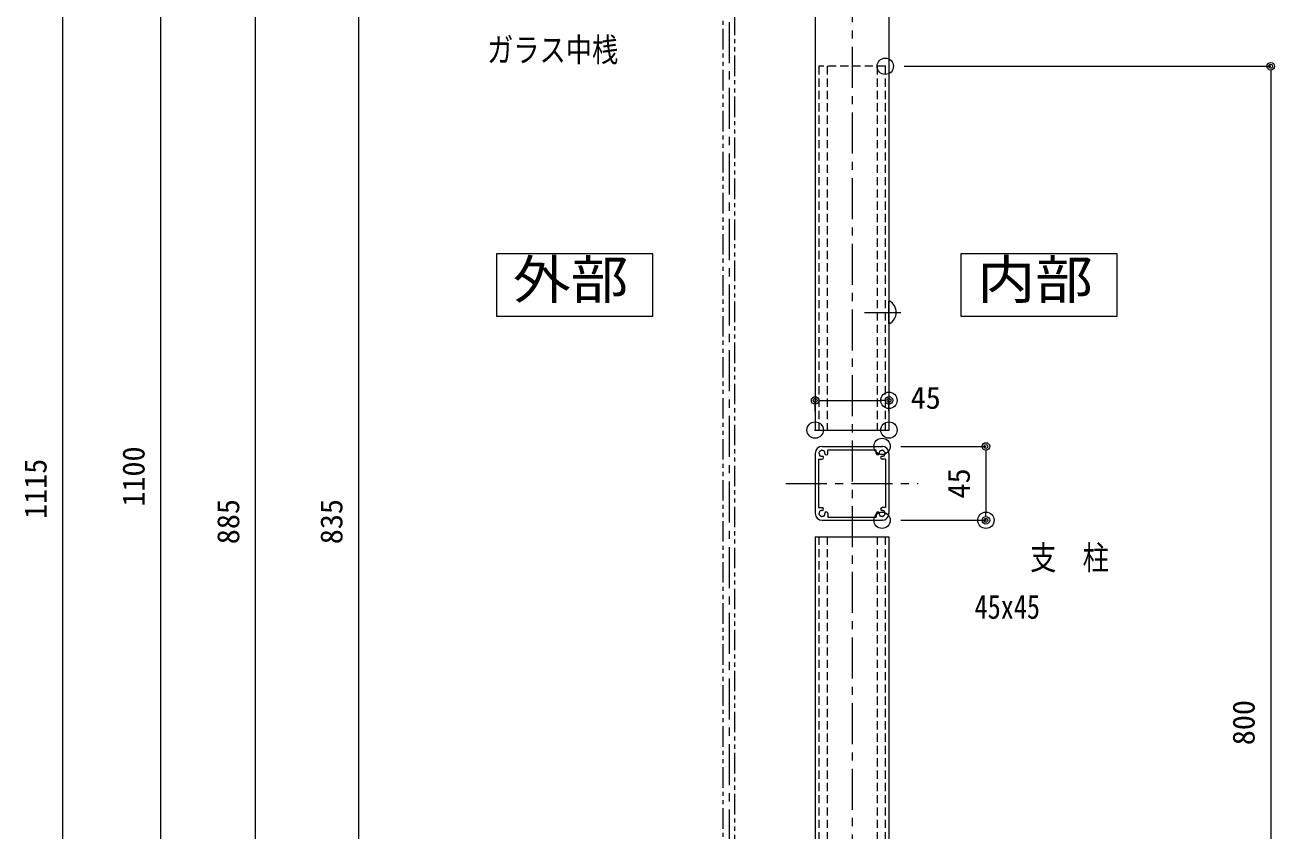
# Model space of a CAD drawing. Units: millimetres, scale not verified. Extents: x -3554 to 3554, y -1188 to 1188.
# Drawn here: x 1319 to 2083, y -140 to 351 of the extents above; entities that cross this region are included whole.
import ezdxf
from ezdxf.enums import TextEntityAlignment as Align

# ---------------------------------------------------------------- set-up
doc = ezdxf.new("R2010")
doc.units = ezdxf.units.MM
doc.header["$LTSCALE"] = 20
doc.header["$PDMODE"] = 32
doc.header["$PDSIZE"] = 10
for name, pattern in [('USER1', [2, 1.25, -0.25, 0.25, -0.25]), ('USER2', [1.25, 0.625, -0.125, 0.125, -0.125, 0.125, -0.125]), ('USER3', [0.375, 0.25, -0.125])]:
    doc.linetypes.add(name, pattern=pattern)
for name, color, linetype, lineweight in [('0-0_0', 7, 'Continuous', 18), ('0-1_DEFPOINTS', 7, 'Continuous', 18), ('0-3_アンカー', 4, 'Continuous', 18), ('0-6_2躯体線', 4, 'Continuous', 18), ('0-7_3中心線', 2, 'USER1', 18), ('0-8_41ｱﾙﾐ', 6, 'Continuous', 18), ('0-9_1手摺寸法', 7, 'Continuous', 18), ('0-B_P4-12', 7, 'Continuous', 18), ('0-C_2a', 1, 'USER2', 18)]:
    doc.layers.add(name, color=color, linetype=linetype, lineweight=lineweight)
doc.styles.add('ＭＳ ゴシック', font='')
doc.styles.get('ＭＳ ゴシック').set_extended_font_data('MS Gothic')

# ---------------------------------------------------------------- blocks, each defined once
blk = doc.blocks.new('_ORIGIN2')
at = {"layer": '0-0_0'}
blk.add_line((-0.5, 0), (-1, 0), dxfattribs=at)
for radius in [0.5, 0.25]:
    blk.add_circle((0, 0), radius, dxfattribs=at)
blk = doc.blocks.new('D116')
at = {"layer": '0-1_DEFPOINTS'}
for p in [(3743.29, 915.05), (3472.94, 30.05), (3741.79, 30.05)]:
    blk.add_point(p, dxfattribs=at)
at = {"layer": '0-9_1手摺寸法'}
for p, q in [((3731.79, 915.05), (3472.94, 915.05)), ((3472.94, 910.45), (3472.94, 34.65)), ((3730.29, 30.05), (3472.94, 30.05))]:
    blk.add_line(p, q, dxfattribs=at)
at = {"layer": '0-9_1手摺寸法', "xscale": 4.6, "yscale": 4.6}
for p, rotation in [((3472.94, 915.05), 90), ((3472.94, 30.05), 270)]:
    blk.add_blockref('_ORIGIN2', p, dxfattribs=dict(at, rotation=rotation))
at = {"layer": '0-9_1手摺寸法', "style": 'ＭＳ ゴシック'}
blk.add_text('885', height=13.49, rotation=90, dxfattribs=at).set_placement((3467.19, 458.75), align=Align.BOTTOM_LEFT)
blk = doc.blocks.new('D117')
at = {"layer": '0-1_DEFPOINTS'}
for p in [(3743.82, 890.05), (3535.87, 55.05), (3743.83, 55.05)]:
    blk.add_point(p, dxfattribs=at)
at = {"layer": '0-9_1手摺寸法'}
for p, q in [((3732.32, 890.05), (3535.87, 890.05)), ((3535.87, 885.45), (3535.87, 59.65)), ((3732.33, 55.05), (3535.87, 55.05))]:
    blk.add_line(p, q, dxfattribs=at)
at = {"layer": '0-9_1手摺寸法', "xscale": 4.6, "yscale": 4.6}
for p, rotation in [((3535.87, 890.05), 90), ((3535.87, 55.05), 270)]:
    blk.add_blockref('_ORIGIN2', p, dxfattribs=dict(at, rotation=rotation))
at = {"layer": '0-9_1手摺寸法', "style": 'ＭＳ ゴシック'}
blk.add_text('835', height=13.49, rotation=90, dxfattribs=at).set_placement((3530.12, 458.75), align=Align.BOTTOM_LEFT)
blk = doc.blocks.new('D118')
at = {"layer": '0-9_1手摺寸法'}
blk.add_line((3355.46, 1045.45), (3355.46, -60.35), dxfattribs=at)
at = {"layer": '0-9_1手摺寸法', "style": 'ＭＳ ゴシック'}
blk.add_text('1115', height=13.49, rotation=90, dxfattribs=at).set_placement((3349.71, 474.15), align=Align.BOTTOM_LEFT)
blk = doc.blocks.new('D119')
at = {"layer": '0-9_1手摺寸法'}
blk.add_line((3415.22, 1045.45), (3415.22, -45.35), dxfattribs=at)
at = {"layer": '0-9_1手摺寸法', "style": 'ＭＳ ゴシック'}
blk.add_text('1100', height=13.49, rotation=90, dxfattribs=at).set_placement((3409.47, 481.65), align=Align.BOTTOM_LEFT)
blk = doc.blocks.new('D122')
at = {"layer": '0-1_DEFPOINTS'}
for p in [(3857.04, 750.05), (3857.04, -49.95), (4092.08, -49.95)]:
    blk.add_point(p, dxfattribs=at)
at = {"layer": '0-9_1手摺寸法'}
for p, q in [((3868.54, 750.05), (4092.08, 750.05)), ((4092.08, 745.45), (4092.08, -45.35)), ((3868.54, -49.95), (4092.08, -49.95))]:
    blk.add_line(p, q, dxfattribs=at)
at = {"layer": '0-9_1手摺寸法', "xscale": 4.6, "yscale": 4.6}
for p, rotation in [((4092.08, 750.05), 90), ((4092.08, -49.95), 270)]:
    blk.add_blockref('_ORIGIN2', p, dxfattribs=dict(at, rotation=rotation))
at = {"layer": '0-9_1手摺寸法', "style": 'ＭＳ ゴシック'}
blk.add_text('800', height=13.49, rotation=90, dxfattribs=at).set_placement((4086.33, 336.25), align=Align.BOTTOM_LEFT)
blk = doc.blocks.new('D125')
at = {"layer": '0-1_DEFPOINTS'}
for p in [(3855.09, 518.34), (3855.09, 473.34), (3918.42, 473.34)]:
    blk.add_point(p, dxfattribs=at)
at = {"layer": '0-9_1手摺寸法'}
for p, q in [((3866.59, 518.34), (3918.42, 518.34)), ((3918.42, 513.74), (3918.42, 477.94)), ((3866.59, 473.34), (3918.42, 473.34))]:
    blk.add_line(p, q, dxfattribs=at)
at = {"layer": '0-9_1手摺寸法', "xscale": 4.6, "yscale": 4.6}
for p, rotation in [((3918.42, 518.34), 90), ((3918.42, 473.34), 270)]:
    blk.add_blockref('_ORIGIN2', p, dxfattribs=dict(at, rotation=rotation))
at = {"layer": '0-9_1手摺寸法', "style": 'ＭＳ ゴシック'}
blk.add_text('45', height=13.49, rotation=90, dxfattribs=at).set_placement((3912.67, 486.64), align=Align.BOTTOM_LEFT)
blk = doc.blocks.new('D126')
at = {"layer": '0-1_DEFPOINTS'}
for p in [(3859.29, 546.43), (3814.29, 528.34), (3859.29, 528.34)]:
    blk.add_point(p, dxfattribs=at)
at = {"layer": '0-9_1手摺寸法'}
for p, q in [((3814.29, 539.84), (3814.29, 546.43)), ((3818.89, 546.43), (3854.69, 546.43)), ((3859.29, 539.84), (3859.29, 546.43))]:
    blk.add_line(p, q, dxfattribs=at)
at = {"layer": '0-9_1手摺寸法', "xscale": 4.6, "yscale": 4.6, "rotation": 180}
blk.add_blockref('_ORIGIN2', (3814.29, 546.43), dxfattribs=at)
at = {"layer": '0-9_1手摺寸法', "xscale": 4.6, "yscale": 4.6}
blk.add_blockref('_ORIGIN2', (3859.29, 546.43), dxfattribs=at)
at = {"layer": '0-9_1手摺寸法', "style": 'ＭＳ ゴシック'}
blk.add_text('45', height=13.49, dxfattribs=at).set_placement((3872.56, 537.23), align=Align.BOTTOM_LEFT)

msp = doc.modelspace()

# ---------------------------------------------------------------- linework, layer by layer
at = {"layer": '0-0_0'}
for p, q in [((1845.41, 581.11), (1845.41, 104.4)), ((1800.41, 471.11), (1800.41, 104.4)), ((1800.41, 39.4), (1800.41, -373.89)), ((1845.41, 39.4), (1845.41, -468.85))]:
    msp.add_line(p, q, dxfattribs=at)
at = {"layer": '0-1_DEFPOINTS'}
for p, q in [((1800.41, 104.4), (1845.41, 104.4)), ((1800.41, 39.4), (1845.41, 39.4))]:
    msp.add_line(p, q, dxfattribs=at)
at = {"layer": '0-3_アンカー', "linetype": 'USER3'}
for p, q in [((1802.66, 326.11), (1802.66, 104.4)), ((1843.16, 326.11), (1802.66, 326.11)), ((1807.66, 326.11), (1807.66, 104.4)), ((1838.16, 326.11), (1838.16, 104.4)), ((1843.16, 326.11), (1843.16, 104.4)), ((1802.66, 39.4), (1802.66, -473.89)), ((1807.66, 39.4), (1807.66, -473.89)), ((1838.16, 39.4), (1838.16, -473.89)), ((1843.16, 39.4), (1843.16, -473.89))]:
    msp.add_line(p, q, dxfattribs=at)
at = {"layer": '0-6_2躯体線'}
for p, q in [((1830.47, 176.11), (1852.72, 176.11)), ((1845.41, 169.36), (1845.41, 182.86)), ((1845.91, 182.86), (1845.41, 182.86)), ((1845.91, 169.36), (1845.41, 169.36))]:
    msp.add_line(p, q, dxfattribs=at)
msp.add_arc((1842.21, 176.11), 7.7, 298.69866, 61.30134, dxfattribs=at)
at = {"layer": '0-7_3中心線'}
for p, q in [((1822.91, 657.95), (1822.91, -887.02)), ((1747.91, 553.04), (1747.91, -406.89)), ((1782.6, 71.9), (1863.21, 71.9))]:
    msp.add_line(p, q, dxfattribs=at)
at = {"layer": '0-8_41ｱﾙﾐ'}
for p, q in [((1804.61, 94.4), (1841.21, 94.4)), ((1808.11, 92.4), (1837.71, 92.4)), ((1808.11, 90.2), (1808.11, 92.4)), ((1837.71, 90.2), (1837.71, 92.4)), ((1800.41, 90.2), (1800.41, 53.6)), ((1802.41, 86.7), (1802.41, 57.1)), ((1802.41, 86.7), (1804.61, 86.7)), ((1843.41, 86.7), (1841.21, 86.7)), ((1843.41, 86.7), (1843.41, 57.1)), ((1845.41, 90.2), (1845.41, 53.6)), ((1802.41, 57.1), (1804.61, 57.1)), ((1808.11, 53.6), (1808.11, 51.4)), ((1837.71, 53.6), (1837.71, 51.4)), ((1843.41, 57.1), (1841.21, 57.1)), ((1804.61, 49.4), (1841.21, 49.4)), ((1808.11, 51.4), (1837.71, 51.4))]:
    msp.add_line(p, q, dxfattribs=at)
for centre, radius, start, end in [((1804.61, 90.2), 4.2, 90, 180), ((1804.22, 91.65), 0.5, 105, 172.97569), ((1804.22, 91.65), 0.5, 37.02431, 105), ((1804.61, 90.2), 1.75, 75, 89.64111), ((1804.61, 90.2), 1.75, 60.35889, 75), ((1805.67, 91.26), 0.5, 45, 112.97569), ((1840.15, 91.26), 0.5, 67.02431, 135), ((1841.21, 90.2), 1.75, 105, 119.64111), ((1841.21, 90.2), 1.75, 90.35889, 105), ((1841.6, 91.65), 0.5, 75, 142.97569), ((1841.21, 90.2), 4.2, 360, 90), ((1841.6, 91.65), 0.5, 7.02431, 75), ((1803.16, 90.59), 0.5, 165, 232.97569), ((1803.16, 90.59), 0.5, 97.02431, 165), ((1804.61, 90.2), 1.75, 180.35889, 195), ((1804.61, 90.2), 1.75, 195, 209.64111), ((1803.55, 89.14), 0.5, 157.02431, 225), ((1804.61, 90.2), 1.75, 135, 149.64111), ((1803.55, 89.14), 0.5, 225, 292.97569), ((1804.61, 90.2), 1.75, 120.35889, 135), ((1804.61, 90.2), 1.75, 240.35889, 255), ((1804.61, 90.2), 1.75, 255, 269.64111), ((1804.61, 87.57), 0.875, 270, 90), ((1805.67, 91.26), 0.5, 337.02431, 45), ((1804.61, 90.2), 1.75, 15, 29.64111), ((1804.61, 90.2), 1.75, 0, 15), ((1807.23, 90.2), 0.875, 180, 0), ((1838.58, 90.2), 0.875, 180, 360), ((1841.21, 90.2), 1.75, 165, 180), ((1841.21, 90.2), 1.75, 150.35889, 165), ((1840.15, 91.26), 0.5, 135, 202.97569), ((1841.21, 87.57), 0.875, 90, 270), ((1841.21, 90.2), 1.75, 270.35889, 285), ((1841.21, 90.2), 1.75, 285, 299.64111), ((1842.27, 89.14), 0.5, 247.02431, 315), ((1841.21, 90.2), 1.75, 45, 59.64111), ((1841.21, 90.2), 1.75, 30.35889, 45), ((1842.27, 89.14), 0.5, 315, 22.97569), ((1842.66, 90.59), 0.5, 15, 82.97569), ((1841.21, 90.2), 1.75, 330.35889, 345), ((1841.21, 90.2), 1.75, 345, 359.64111), ((1842.66, 90.59), 0.5, 307.02431, 15), ((1804.61, 53.6), 4.2, 180, 270), ((1803.16, 53.21), 0.5, 127.02431, 195), ((1804.61, 53.6), 1.75, 165, 179.64111), ((1804.61, 53.6), 1.75, 150.35889, 165), ((1803.55, 54.66), 0.5, 135, 202.97569), ((1803.55, 54.66), 0.5, 67.02431, 135), ((1804.61, 53.6), 1.75, 105, 119.64111), ((1804.61, 53.6), 1.75, 90.35889, 105), ((1804.61, 56.22), 0.875, 270, 90), ((1804.61, 53.6), 1.75, 345, 0), ((1807.23, 53.6), 0.875, 0, 180), ((1838.58, 53.6), 0.875, 360, 180), ((1841.21, 53.6), 1.75, 180, 195), ((1841.21, 56.22), 0.875, 90, 270), ((1841.21, 53.6), 4.2, 270, 360), ((1841.21, 53.6), 1.75, 75, 89.64111), ((1841.21, 53.6), 1.75, 60.35889, 75), ((1842.27, 54.66), 0.5, 45, 112.97569), ((1842.27, 54.66), 0.5, 337.02431, 45), ((1841.21, 53.6), 1.75, 15, 29.64111), ((1841.21, 53.6), 1.75, 0.35889, 15), ((1842.66, 53.21), 0.5, 345, 52.97569), ((1803.16, 53.21), 0.5, 195, 262.97569), ((1804.61, 53.6), 1.75, 210.35889, 225), ((1804.61, 53.6), 1.75, 225, 239.64111), ((1804.22, 52.15), 0.5, 187.02431, 255), ((1804.22, 52.15), 0.5, 255, 322.97569), ((1804.61, 53.6), 1.75, 270.35889, 285), ((1804.61, 53.6), 1.75, 285, 299.64111), ((1805.67, 52.54), 0.5, 247.02431, 315), ((1805.67, 52.54), 0.5, 315, 22.97569), ((1804.61, 53.6), 1.75, 330.35889, 345), ((1841.21, 53.6), 1.75, 195, 209.64111), ((1840.15, 52.54), 0.5, 157.02431, 225), ((1840.15, 52.54), 0.5, 225, 292.97569), ((1841.21, 53.6), 1.75, 240.35889, 255), ((1841.21, 53.6), 1.75, 255, 269.64111), ((1841.6, 52.15), 0.5, 217.02431, 285), ((1841.6, 52.15), 0.5, 285, 352.97569), ((1841.21, 53.6), 1.75, 300.35889, 315), ((1841.21, 53.6), 1.75, 315, 329.64111), ((1842.66, 53.21), 0.5, 277.02431, 345)]:
    msp.add_arc(centre, radius, start, end, dxfattribs=at)
at = {"layer": '0-B_P4-12'}
for p, q in [((1606.07, 211.73), (1606.07, 173.72)), ((1889.29, 211.73), (1889.29, 173.72))]:
    msp.add_line(p, q, dxfattribs=at)
for points in [[(1606.07, 173.72), (1701.4, 173.72), (1701.4, 211.73), (1606.07, 211.73)], [(1889.29, 173.72), (1984.62, 173.72), (1984.62, 211.73), (1889.29, 211.73)]]:
    msp.add_lwpolyline(points, dxfattribs=at)
at = {"layer": '0-C_2a'}
for p, q in [((1744.41, -363.61), (1744.41, 457.67)), ((1751.21, 457.67), (1751.21, -363.61))]:
    msp.add_line(p, q, dxfattribs=at)

# ---------------------------------------------------------------- block references
at = {"layer": '0-9_1手摺寸法'}
for name in ['D118', 'D119', 'D116', 'D117', 'D122', 'D126', 'D125']:
    msp.add_blockref(name, (-2013.88, -423.94), dxfattribs=at)

# ---------------------------------------------------------------- texts
at = {"layer": '0-0_0', "style": 'ＭＳ ゴシック', "width": 0.8}
for s, p in [('ガラス中桟', (1600.36, 324.4)), ('支\u3000柱', (1931.51, 14.89)), ('45x45', (1897.64, -15.04))]:
    msp.add_text(s, height=14.66, dxfattribs=at).set_placement(p, align=Align.BOTTOM_LEFT)
at = {"layer": '0-B_P4-12', "style": 'ＭＳ ゴシック', "width": 1.1}
for s, p in [('外部', (1616.13, 177.36)), ('内部', (1899.35, 177.36))]:
    msp.add_text(s, height=23.46, dxfattribs=at).set_placement(p, align=Align.BOTTOM_LEFT)

doc.saveas('drawing.dxf')
